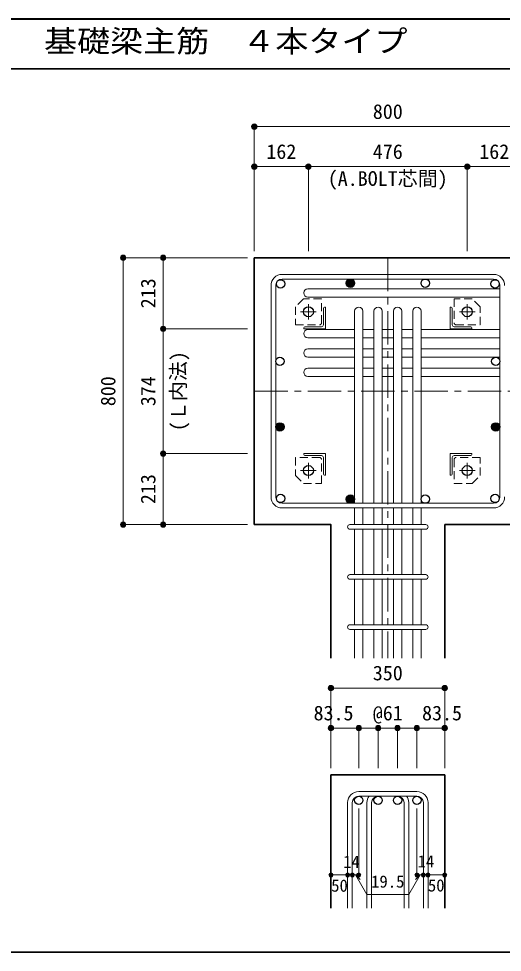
# Model space of a CAD drawing. Units: millimetres at full size, sheet at 1:20; some dimension numbers follow another scale. Extents: x -3982 to 3969, y -2797 to 2801.
# Drawn here: x -628 to 821, y 2 to 2801 of the extents above; entities that cross this region are included whole.
import ezdxf
from ezdxf.enums import TextEntityAlignment as Align

# ---------------------------------------------------------------- set-up
doc = ezdxf.new("R2010")
doc.units = ezdxf.units.MM
doc.header["$LTSCALE"] = 20
doc.header["$PDMODE"] = 32
doc.header["$PDSIZE"] = 12
doc.linetypes.add('CHAIN1', pattern=[8, 5, -1, 1, -1])
doc.linetypes.add('DASHED1', pattern=[1.8, 1.2, -0.6])
for name, color, linetype, lineweight in [('6-1_躯体線', 2, 'Continuous', 35), ('6-2_A.Bolt_', 4, 'CHAIN1', 9), ('6-3_柱型主筋', 4, 'Continuous', 9), ('6-4_フープ', 7, 'Continuous', 18), ('6-5_梁主筋', 7, 'Continuous', 18), ('6-6_S.T.P.', 7, 'Continuous', 18), ('6-7_文字', 7, 'Continuous', 18), ('6-9_プレート', 4, 'DASHED1', 9), ('6-A_アングル', 4, 'Continuous', 9), ('6-D_寸法', 4, 'Continuous', 9), ('F-0_枠', 6, 'Continuous', 40)]:
    doc.layers.add(name, color=color, linetype=linetype, lineweight=lineweight)
doc.styles.add('ＭＳ ゴシック', font='')
doc.styles.get('ＭＳ ゴシック').set_extended_font_data('MS Gothic')

msp = doc.modelspace()

# ---------------------------------------------------------------- linework, layer by layer
at = {"layer": '6-1_躯体線'}
for p, q in [((1278.29, 2084.12), (78.29, 2084.12)), ((78.29, 1284.12), (78.29, 2084.12)), ((648.79, 884.12), (648.79, 1284.12)), ((878.29, 1284.12), (648.79, 1284.12)), ((307.79, 534.12), (307.79, 134.12)), ((307.79, 534.12), (648.79, 534.12)), ((648.79, 534.12), (648.79, 134.12))]:
    msp.add_line(p, q, dxfattribs=at)
msp.add_lwpolyline([(307.79, 884.12), (307.79, 1284.12), (78.29, 1284.12)], dxfattribs=at)
at = {"layer": '6-2_A.Bolt_'}
for p, q in [((240.29, 1898.92), (240.29, 1945.42)), ((716.29, 1898.92), (716.29, 1945.42)), ((263.49, 1922.12), (216.99, 1922.12)), ((693.09, 1922.12), (739.59, 1922.12)), ((240.29, 1469.32), (240.29, 1422.82)), ((716.29, 1469.32), (716.29, 1422.82)), ((263.49, 1446.12), (216.99, 1446.12)), ((693.09, 1446.12), (739.59, 1446.12))]:
    msp.add_line(p, q, dxfattribs=at)
at = {"layer": '6-2_A.Bolt_', "color": 3, "linetype": 'Continuous', "lineweight": 25}
for centre in [(240.29, 1922.12), (716.29, 1922.12), (240.29, 1446.12), (716.29, 1446.12)]:
    msp.add_circle(centre, 15, dxfattribs=at)
at = {"layer": '6-3_柱型主筋', "color": 3, "lineweight": 25}
for centre in [(156.84, 2005.57), (366.29, 2007.62), (590.29, 2007.62), (799.74, 2005.57), (154.79, 1773.62), (801.79, 1773.62), (154.79, 1576.97), (801.79, 1576.97), (156.84, 1362.67), (366.29, 1360.62), (590.29, 1360.62), (799.74, 1362.67)]:
    msp.add_circle(centre, 12.5, dxfattribs=at)
at = {"layer": '6-3_柱型主筋'}
for centre, radius in [((366.29, 2007.62), 11), ((366.29, 2007.62), 9.5), ((366.29, 2007.62), 8), ((366.29, 2007.62), 6.5), ((366.29, 2007.62), 5), ((366.29, 2007.62), 3.5), ((366.29, 2007.62), 2), ((366.29, 2007.62), 0.5), ((154.79, 1576.97), 11), ((154.79, 1576.97), 9.5), ((154.79, 1576.97), 8), ((154.79, 1576.97), 6.5), ((154.79, 1576.97), 5), ((154.79, 1576.97), 3.5), ((154.79, 1576.97), 2), ((154.79, 1576.97), 0.5), ((801.79, 1576.97), 11), ((801.79, 1576.97), 9.5), ((801.79, 1576.97), 8), ((801.79, 1576.97), 6.5), ((801.79, 1576.97), 5), ((801.79, 1576.97), 3.5), ((801.79, 1576.97), 2), ((801.79, 1576.97), 0.5), ((366.29, 1360.62), 11), ((366.29, 1360.62), 9.5), ((366.29, 1360.62), 8), ((366.29, 1360.62), 6.5), ((366.29, 1360.62), 5), ((366.29, 1360.62), 3.5), ((366.29, 1360.62), 2), ((366.29, 1360.62), 0.5)]:
    msp.add_circle(centre, radius, dxfattribs=at)
at = {"layer": '6-4_フープ'}
for p, q in [((794.79, 2034.12), (161.79, 2034.12)), ((794.79, 2020.12), (161.79, 2020.12)), ((128.29, 1367.62), (128.29, 2000.62)), ((142.29, 1367.62), (142.29, 2000.62)), ((814.29, 1367.62), (814.29, 2000.62)), ((794.79, 1348.12), (161.79, 1348.12)), ((794.79, 1334.12), (161.79, 1334.12))]:
    msp.add_line(p, q, dxfattribs=at)
for centre, radius, start, end in [((161.79, 2000.62), 33.5, 90, 180), ((161.79, 2000.62), 19.5, 90, 180), ((794.79, 2000.62), 33.5, 0, 90), ((794.79, 2000.62), 19.5, 0, 90), ((161.79, 1367.62), 33.5, 180, 270), ((161.79, 1367.62), 19.5, 180, 270), ((794.79, 1367.62), 19.5, 270, 0), ((794.79, 1367.62), 33.5, 270, 0)]:
    msp.add_arc(centre, radius, start, end, dxfattribs=at)
at = {"layer": '6-5_梁主筋'}
for p, q in [((238.79, 1991.07), (814.29, 1991.07)), ((238.79, 1966.07), (814.29, 1966.07)), ((378.79, 1923.62), (378.79, 1348.12)), ((403.79, 1923.62), (403.79, 1348.12)), ((436.79, 1923.62), (436.79, 1348.12)), ((461.79, 1923.62), (461.79, 1348.12)), ((494.79, 1923.62), (494.79, 1348.12)), ((519.79, 1923.62), (519.79, 1348.12)), ((552.79, 1923.62), (552.79, 1348.12)), ((577.79, 1923.62), (577.79, 1348.12)), ((238.79, 1869.12), (378.79, 1869.12)), ((403.79, 1869.12), (436.79, 1869.12)), ((461.79, 1869.12), (494.79, 1869.12)), ((519.79, 1869.12), (552.79, 1869.12)), ((577.79, 1869.12), (814.29, 1869.12)), ((238.79, 1844.12), (378.79, 1844.12)), ((403.79, 1844.12), (436.79, 1844.12)), ((461.79, 1844.12), (494.79, 1844.12)), ((519.79, 1844.12), (552.79, 1844.12)), ((577.79, 1844.12), (814.29, 1844.12)), ((238.79, 1811.12), (378.79, 1811.12)), ((403.79, 1811.12), (436.79, 1811.12)), ((461.79, 1811.12), (494.79, 1811.12)), ((519.79, 1811.12), (552.79, 1811.12)), ((577.79, 1811.12), (814.29, 1811.12)), ((238.79, 1786.12), (378.79, 1786.12)), ((403.79, 1786.12), (436.79, 1786.12)), ((461.79, 1786.12), (494.79, 1786.12)), ((519.79, 1786.12), (552.79, 1786.12)), ((577.79, 1786.12), (814.29, 1786.12)), ((238.79, 1753.12), (378.79, 1753.12)), ((403.79, 1753.12), (436.79, 1753.12)), ((461.79, 1753.12), (494.79, 1753.12)), ((519.79, 1753.12), (552.79, 1753.12)), ((577.79, 1753.12), (814.29, 1753.12)), ((238.79, 1728.12), (378.79, 1728.12)), ((403.79, 1728.12), (436.79, 1728.12)), ((461.79, 1728.12), (494.79, 1728.12)), ((519.79, 1728.12), (552.79, 1728.12)), ((577.79, 1728.12), (814.29, 1728.12)), ((378.79, 1284.12), (378.79, 1334.12)), ((403.79, 1284.12), (403.79, 1334.12)), ((436.79, 1284.12), (436.79, 1334.12)), ((461.79, 1284.12), (461.79, 1334.12)), ((494.79, 1284.12), (494.79, 1334.12)), ((519.79, 1284.12), (519.79, 1334.12)), ((552.79, 1284.12), (552.79, 1334.12)), ((577.79, 1284.12), (577.79, 1334.12)), ((378.79, 1134.12), (378.79, 1270.12)), ((403.79, 1134.12), (403.79, 1270.12)), ((436.79, 1134.12), (436.79, 1270.12)), ((461.79, 1134.12), (461.79, 1270.12)), ((494.79, 1134.12), (494.79, 1270.12)), ((519.79, 1134.12), (519.79, 1270.12)), ((552.79, 1134.12), (552.79, 1270.12)), ((577.79, 1134.12), (577.79, 1270.12)), ((378.79, 984.12), (378.79, 1120.12)), ((403.79, 984.12), (403.79, 1120.12)), ((436.79, 984.12), (436.79, 1120.12)), ((461.79, 984.12), (461.79, 1120.12)), ((494.79, 984.12), (494.79, 1120.12)), ((519.79, 984.12), (519.79, 1120.12)), ((552.79, 984.12), (552.79, 1120.12)), ((577.79, 984.12), (577.79, 1120.12)), ((378.79, 884.12), (378.79, 970.12)), ((403.79, 884.12), (403.79, 970.12)), ((436.79, 884.12), (436.79, 970.12)), ((461.79, 884.12), (461.79, 970.12)), ((494.79, 884.12), (494.79, 970.12)), ((519.79, 884.12), (519.79, 970.12)), ((552.79, 884.12), (552.79, 970.12)), ((577.79, 884.12), (577.79, 970.12))]:
    msp.add_line(p, q, dxfattribs=at)
at = {"layer": '6-5_梁主筋', "color": 3, "lineweight": 25}
for centre in [(391.29, 457.62), (449.29, 457.62), (507.29, 457.62), (565.29, 457.62)]:
    msp.add_circle(centre, 12.5, dxfattribs=at)
at = {"layer": '6-5_梁主筋'}
for centre, start, end in [((238.79, 1978.57), 90, 270), ((391.29, 1923.62), 0, 180), ((449.29, 1923.62), 0, 180), ((507.29, 1923.62), 0, 180), ((565.29, 1923.62), 0, 180), ((238.79, 1856.62), 90, 270), ((238.79, 1798.62), 90, 270), ((238.79, 1740.62), 90, 270)]:
    msp.add_arc(centre, 12.5, start, end, dxfattribs=at)
at = {"layer": '6-6_S.T.P.'}
for p, q in [((364.79, 1284.12), (591.79, 1284.12)), ((364.79, 1270.12), (591.79, 1270.12)), ((364.79, 1134.12), (591.79, 1134.12)), ((364.79, 1120.12), (591.79, 1120.12)), ((364.79, 984.12), (591.79, 984.12)), ((364.79, 970.12), (591.79, 970.12)), ((565.29, 484.12), (391.29, 484.12)), ((357.79, 450.62), (357.79, 134.12)), ((371.79, 450.62), (371.79, 134.12)), ((565.29, 470.12), (391.29, 470.12)), ((415.79, 450.62), (415.79, 134.12)), ((429.79, 450.62), (429.79, 134.12)), ((526.79, 450.62), (526.79, 134.12)), ((540.79, 450.62), (540.79, 134.12)), ((584.79, 450.62), (584.79, 134.12)), ((598.79, 450.62), (598.79, 134.12))]:
    msp.add_line(p, q, dxfattribs=at)
for centre, radius, start, end in [((364.79, 1277.12), 7, 90, 270), ((364.79, 1277.12), 7, 90, 270), ((364.79, 1277.12), 7, 90, 270), ((364.79, 1277.12), 7, 90, 270), ((591.79, 1277.12), 7, 270, 90), ((591.79, 1277.12), 7, 270, 90), ((591.79, 1277.12), 7, 270, 90), ((591.79, 1277.12), 7, 270, 90), ((364.79, 1127.12), 7, 90, 270), ((591.79, 1127.12), 7, 270, 90), ((364.79, 977.12), 7, 90, 270), ((591.79, 977.12), 7, 270, 90), ((391.29, 450.62), 33.5, 90, 180), ((565.29, 450.62), 33.5, 0, 90), ((391.29, 450.62), 19.5, 90, 180), ((449.29, 450.62), 33.5, 144.40235, 180), ((449.29, 450.62), 19.5, 90, 180), ((507.29, 450.62), 19.5, 0, 90), ((507.29, 450.62), 33.5, 0, 35.59765), ((565.29, 450.62), 19.5, 0, 90)]:
    msp.add_arc(centre, radius, start, end, dxfattribs=at)
at = {"layer": '6-9_プレート'}
for p, q in [((279.29, 1888.12), (279.29, 1961.12)), ((682.29, 1883.12), (755.29, 1883.12)), ((274.29, 1485.13), (201.29, 1485.13)), ((677.29, 1480.12), (677.29, 1407.12))]:
    msp.add_line(p, q, dxfattribs=at)
for points in [[(279.29, 1961.12), (225.29, 1961.12), (201.29, 1937.12)], [(731.29, 1961.12), (677.29, 1961.12), (677.29, 1888.12)], [(755.29, 1883.12), (755.29, 1937.12), (731.29, 1961.12)], [(201.29, 1937.12), (201.29, 1883.12), (274.29, 1883.12)], [(201.29, 1485.13), (201.29, 1431.12), (225.29, 1407.12)], [(755.29, 1431.12), (755.29, 1485.12), (682.29, 1485.12)], [(225.29, 1407.12), (279.29, 1407.12), (279.29, 1480.13)], [(677.29, 1407.12), (731.29, 1407.12), (755.29, 1431.12)]]:
    msp.add_lwpolyline(points, dxfattribs=at)
for centre, start, end in [((274.29, 1888.12), 270, 0), ((682.29, 1888.12), 180, 270), ((274.29, 1480.13), 0, 90), ((682.29, 1480.12), 90, 180)]:
    msp.add_arc(centre, 5, start, end, dxfattribs=at)
at = {"layer": '6-A_アングル'}
for p, q in [((285.29, 1933.12), (285.29, 1883.12)), ((291.29, 1936.12), (288.29, 1936.12)), ((291.29, 1936.12), (291.29, 1871.12)), ((665.29, 1936.12), (668.29, 1936.12)), ((665.29, 1936.12), (665.29, 1871.12)), ((671.29, 1933.12), (671.29, 1883.12)), ((229.29, 1877.12), (279.29, 1877.12)), ((727.29, 1877.12), (677.29, 1877.12)), ((226.29, 1871.12), (226.29, 1874.12)), ((226.29, 1871.12), (291.29, 1871.12)), ((730.29, 1871.12), (665.29, 1871.12)), ((730.29, 1871.12), (730.29, 1874.12)), ((226.29, 1497.12), (291.29, 1497.12)), ((226.29, 1497.12), (226.29, 1494.12)), ((229.29, 1491.12), (279.29, 1491.12)), ((285.29, 1435.12), (285.29, 1485.13)), ((291.29, 1432.12), (291.29, 1497.12)), ((730.29, 1497.12), (665.29, 1497.12)), ((665.29, 1432.12), (665.29, 1497.12)), ((671.29, 1435.12), (671.29, 1485.12)), ((727.29, 1491.12), (677.29, 1491.12)), ((730.29, 1497.12), (730.29, 1494.12)), ((291.29, 1432.12), (288.29, 1432.12)), ((665.29, 1432.12), (668.29, 1432.12))]:
    msp.add_line(p, q, dxfattribs=at)
for centre, radius, start, end in [((288.29, 1933.12), 3, 90, 180), ((668.29, 1933.12), 3, 0, 90), ((229.29, 1874.12), 3, 90, 180), ((279.29, 1883.12), 6, 270, 0), ((677.29, 1883.12), 6, 180, 270), ((727.29, 1874.12), 3, 0, 90), ((229.29, 1494.12), 3, 180, 270), ((279.29, 1485.13), 6, 0, 90), ((677.29, 1485.12), 6, 90, 180), ((727.29, 1494.12), 3, 270, 0), ((288.29, 1435.12), 3, 180, 270), ((668.29, 1435.12), 3, 270, 0)]:
    msp.add_arc(centre, radius, start, end, dxfattribs=at)
at = {"layer": '6-D_寸法'}
for p, q in [((78.29, 2477.15), (878.29, 2477.15)), ((78.29, 2477.15), (78.29, 2104.12)), ((240.29, 2357.15), (78.29, 2357.15)), ((78.29, 2357.15), (78.29, 2104.12)), ((716.29, 2357.15), (240.29, 2357.15)), ((240.29, 2357.15), (240.29, 2104.12)), ((878.29, 2357.15), (716.29, 2357.15)), ((716.29, 2357.15), (716.29, 2104.12)), ((-314.74, 2084.12), (-194.74, 2084.12)), ((-314.74, 1284.12), (-314.74, 2084.12)), ((-194.74, 2084.12), (-194.74, 1871.12)), ((-194.74, 2084.12), (58.29, 2084.12)), ((-194.74, 1871.12), (58.29, 1871.12)), ((-194.74, 1871.12), (-194.74, 1497.12)), ((-194.74, 1497.12), (58.29, 1497.12)), ((-194.74, 1497.12), (-194.74, 1284.12)), ((-194.74, 1284.12), (58.29, 1284.12)), ((307.79, 794.12), (648.79, 794.12)), ((648.79, 794.12), (648.79, 674.12)), ((307.79, 674.12), (307.79, 554.12)), ((391.29, 674.12), (391.29, 554.12)), ((391.29, 674.12), (449.29, 674.12)), ((449.29, 674.12), (449.29, 554.12)), ((449.29, 674.12), (648.79, 674.12)), ((507.29, 674.12), (507.29, 554.12)), ((565.29, 674.12), (565.29, 554.12)), ((648.79, 674.12), (648.79, 554.12)), ((391.29, 234.12), (391.29, 433.45)), ((565.29, 234.12), (565.29, 433.45)), ((307.79, 234.12), (357.79, 234.12)), ((357.79, 234.12), (391.29, 234.12)), ((381.54, 234.12), (395.68, 219.98)), ((381.54, 234.12), (415.76, 174.85)), ((575.04, 234.12), (540.82, 174.85)), ((575.04, 234.12), (560.9, 219.98)), ((565.29, 234.12), (648.79, 234.12)), ((584.79, 234.12), (598.79, 234.12)), ((415.76, 174.85), (540.82, 174.85))]:
    msp.add_line(p, q, dxfattribs=at)
at = {"layer": '6-D_寸法', "linetype": 'CHAIN1'}
for p, q in [((478.29, 2084.12), (478.29, 884.12)), ((78.29, 1684.12), (878.29, 1684.12))]:
    msp.add_line(p, q, dxfattribs=at)
at = {"layer": '6-D_寸法'}
for points in [[(78.29, 2477.15), (78.29, 2357.15), (78.29, 2104.12)], [(-314.74, 1284.12), (-194.74, 1284.12), (58.29, 1284.12)], [(307.79, 794.12), (307.79, 674.12), (391.29, 674.12)]]:
    msp.add_lwpolyline(points, dxfattribs=at)
for centre, radius in [((78.29, 2477.15), 8), ((78.29, 2477.15), 7.2), ((78.29, 2477.15), 6.4), ((78.29, 2477.15), 5.6), ((78.29, 2477.15), 4.8), ((78.29, 2477.15), 4), ((78.29, 2477.15), 3.2), ((78.29, 2477.15), 2.4), ((78.29, 2477.15), 1.6), ((78.29, 2477.15), 0.8), ((78.29, 2357.15), 8), ((78.29, 2357.15), 7.2), ((78.29, 2357.15), 6.4), ((78.29, 2357.15), 5.6), ((78.29, 2357.15), 4.8), ((78.29, 2357.15), 4), ((78.29, 2357.15), 3.2), ((78.29, 2357.15), 2.4), ((78.29, 2357.15), 1.6), ((78.29, 2357.15), 0.8), ((240.29, 2357.15), 8), ((240.29, 2357.15), 7.2), ((240.29, 2357.15), 6.4), ((240.29, 2357.15), 5.6), ((240.29, 2357.15), 4.8), ((240.29, 2357.15), 4), ((240.29, 2357.15), 3.2), ((240.29, 2357.15), 2.4), ((240.29, 2357.15), 1.6), ((240.29, 2357.15), 0.8), ((716.29, 2357.15), 8), ((716.29, 2357.15), 7.2), ((716.29, 2357.15), 6.4), ((716.29, 2357.15), 5.6), ((716.29, 2357.15), 4.8), ((716.29, 2357.15), 4), ((716.29, 2357.15), 3.2), ((716.29, 2357.15), 2.4), ((716.29, 2357.15), 1.6), ((716.29, 2357.15), 0.8), ((-314.74, 2084.12), 8), ((-314.74, 2084.12), 7.2), ((-314.74, 2084.12), 6.4), ((-314.74, 2084.12), 5.6), ((-314.74, 2084.12), 4.8), ((-314.74, 2084.12), 4), ((-314.74, 2084.12), 3.2), ((-314.74, 2084.12), 2.4), ((-314.74, 2084.12), 1.6), ((-314.74, 2084.12), 0.8), ((-194.74, 2084.12), 8), ((-194.74, 2084.12), 7.2), ((-194.74, 2084.12), 6.4), ((-194.74, 2084.12), 5.6), ((-194.74, 2084.12), 4.8), ((-194.74, 2084.12), 4), ((-194.74, 2084.12), 3.2), ((-194.74, 2084.12), 2.4), ((-194.74, 2084.12), 1.6), ((-194.74, 2084.12), 0.8), ((-194.74, 1871.12), 8), ((-194.74, 1871.12), 7.2), ((-194.74, 1871.12), 6.4), ((-194.74, 1871.12), 5.6), ((-194.74, 1871.12), 4.8), ((-194.74, 1871.12), 4), ((-194.74, 1871.12), 3.2), ((-194.74, 1871.12), 2.4), ((-194.74, 1871.12), 1.6), ((-194.74, 1871.12), 0.8), ((-194.74, 1497.12), 8), ((-194.74, 1497.12), 7.2), ((-194.74, 1497.12), 6.4), ((-194.74, 1497.12), 5.6), ((-194.74, 1497.12), 4.8), ((-194.74, 1497.12), 4), ((-194.74, 1497.12), 3.2), ((-194.74, 1497.12), 2.4), ((-194.74, 1497.12), 1.6), ((-194.74, 1497.12), 0.8), ((-314.74, 1284.12), 8), ((-314.74, 1284.12), 7.2), ((-314.74, 1284.12), 6.4), ((-314.74, 1284.12), 5.6), ((-314.74, 1284.12), 4.8), ((-314.74, 1284.12), 4), ((-194.74, 1284.12), 8), ((-194.74, 1284.12), 7.2), ((-194.74, 1284.12), 6.4), ((-194.74, 1284.12), 5.6), ((-194.74, 1284.12), 4.8), ((-194.74, 1284.12), 4), ((-314.74, 1284.12), 3.2), ((-314.74, 1284.12), 2.4), ((-314.74, 1284.12), 1.6), ((-314.74, 1284.12), 0.8), ((-194.74, 1284.12), 3.2), ((-194.74, 1284.12), 2.4), ((-194.74, 1284.12), 1.6), ((-194.74, 1284.12), 0.8), ((307.79, 794.12), 8), ((307.79, 794.12), 7.2), ((307.79, 794.12), 6.4), ((307.79, 794.12), 5.6), ((307.79, 794.12), 4.8), ((307.79, 794.12), 4), ((307.79, 794.12), 3.2), ((307.79, 794.12), 2.4), ((307.79, 794.12), 1.6), ((307.79, 794.12), 0.8), ((648.79, 794.12), 8), ((648.79, 794.12), 7.2), ((648.79, 794.12), 6.4), ((648.79, 794.12), 5.6), ((648.79, 794.12), 4.8), ((648.79, 794.12), 4), ((648.79, 794.12), 3.2), ((648.79, 794.12), 2.4), ((648.79, 794.12), 1.6), ((648.79, 794.12), 0.8), ((307.79, 674.12), 8), ((307.79, 674.12), 7.2), ((307.79, 674.12), 6.4), ((307.79, 674.12), 5.6), ((307.79, 674.12), 4.8), ((307.79, 674.12), 4), ((307.79, 674.12), 3.2), ((307.79, 674.12), 2.4), ((307.79, 674.12), 1.6), ((307.79, 674.12), 0.8), ((391.29, 674.12), 8), ((391.29, 674.12), 7.2), ((391.29, 674.12), 6.4), ((391.29, 674.12), 5.6), ((391.29, 674.12), 4.8), ((391.29, 674.12), 4), ((391.29, 674.12), 3.2), ((391.29, 674.12), 2.4), ((391.29, 674.12), 1.6), ((391.29, 674.12), 0.8), ((449.29, 674.12), 8), ((449.29, 674.12), 7.2), ((449.29, 674.12), 6.4), ((449.29, 674.12), 5.6), ((449.29, 674.12), 4.8), ((449.29, 674.12), 4), ((449.29, 674.12), 3.2), ((449.29, 674.12), 2.4), ((449.29, 674.12), 1.6), ((449.29, 674.12), 0.8), ((507.29, 674.12), 8), ((507.29, 674.12), 7.2), ((507.29, 674.12), 6.4), ((507.29, 674.12), 5.6), ((507.29, 674.12), 4.8), ((507.29, 674.12), 4), ((507.29, 674.12), 3.2), ((507.29, 674.12), 2.4), ((507.29, 674.12), 1.6), ((507.29, 674.12), 0.8), ((565.29, 674.12), 8), ((565.29, 674.12), 7.2), ((565.29, 674.12), 6.4), ((565.29, 674.12), 5.6), ((565.29, 674.12), 4.8), ((565.29, 674.12), 4), ((565.29, 674.12), 3.2), ((565.29, 674.12), 2.4), ((565.29, 674.12), 1.6), ((565.29, 674.12), 0.8), ((648.79, 674.12), 8), ((648.79, 674.12), 7.2), ((648.79, 674.12), 6.4), ((648.79, 674.12), 5.6), ((648.79, 674.12), 4.8), ((648.79, 674.12), 4), ((648.79, 674.12), 3.2), ((648.79, 674.12), 2.4), ((648.79, 674.12), 1.6), ((648.79, 674.12), 0.8), ((307.79, 234.12), 4), ((307.79, 234.12), 3.6), ((307.79, 234.12), 3.2), ((307.79, 234.12), 2.8), ((307.79, 234.12), 2.4), ((307.79, 234.12), 2), ((307.79, 234.12), 1.6), ((307.79, 234.12), 1.2), ((307.79, 234.12), 0.8), ((307.79, 234.12), 0.4), ((357.79, 234.12), 4), ((357.79, 234.12), 3.6), ((357.79, 234.12), 3.2), ((357.79, 234.12), 2.8), ((357.79, 234.12), 2.4), ((357.79, 234.12), 2), ((357.79, 234.12), 1.6), ((357.79, 234.12), 1.2), ((357.79, 234.12), 0.8), ((357.79, 234.12), 0.4), ((371.79, 234.12), 4), ((371.79, 234.12), 3.6), ((371.79, 234.12), 3.2), ((371.79, 234.12), 2.8), ((371.79, 234.12), 2.4), ((371.79, 234.12), 2), ((371.79, 234.12), 1.6), ((371.79, 234.12), 1.2), ((371.79, 234.12), 0.8), ((371.79, 234.12), 0.4), ((391.29, 234.12), 4), ((391.29, 234.12), 3.6), ((391.29, 234.12), 3.2), ((391.29, 234.12), 2.8), ((391.29, 234.12), 2.4), ((391.29, 234.12), 2), ((391.29, 234.12), 1.6), ((391.29, 234.12), 1.2), ((391.29, 234.12), 0.8), ((391.29, 234.12), 0.4), ((565.29, 234.12), 4), ((565.29, 234.12), 3.6), ((565.29, 234.12), 3.2), ((565.29, 234.12), 2.8), ((565.29, 234.12), 2.4), ((565.29, 234.12), 2), ((565.29, 234.12), 1.6), ((565.29, 234.12), 1.2), ((565.29, 234.12), 0.8), ((565.29, 234.12), 0.4), ((584.79, 234.12), 4), ((584.79, 234.12), 3.6), ((584.79, 234.12), 3.2), ((584.79, 234.12), 2.8), ((584.79, 234.12), 2.4), ((584.79, 234.12), 2), ((584.79, 234.12), 1.6), ((584.79, 234.12), 1.2), ((584.79, 234.12), 0.8), ((584.79, 234.12), 0.4), ((598.79, 234.12), 4), ((598.79, 234.12), 3.6), ((598.79, 234.12), 3.2), ((598.79, 234.12), 2.8), ((598.79, 234.12), 2.4), ((598.79, 234.12), 2), ((598.79, 234.12), 1.6), ((598.79, 234.12), 1.2), ((598.79, 234.12), 0.8), ((598.79, 234.12), 0.4), ((648.79, 234.12), 4), ((648.79, 234.12), 3.6), ((648.79, 234.12), 3.2), ((648.79, 234.12), 2.8), ((648.79, 234.12), 2.4), ((648.79, 234.12), 2), ((648.79, 234.12), 1.6), ((648.79, 234.12), 1.2), ((648.79, 234.12), 0.8), ((648.79, 234.12), 0.4)]:
    msp.add_circle(centre, radius, dxfattribs=at)
at = {"layer": '6-D_寸法', "color": 7}
for p in [(78.29, 2477.15), (78.29, 2357.15), (240.29, 2357.15), (716.29, 2357.15), (-314.74, 2084.12), (-194.74, 2084.12), (-194.74, 1871.12), (-194.74, 1497.12), (-314.74, 1284.12), (-194.74, 1284.12), (307.79, 794.12), (648.79, 794.12), (307.79, 674.12), (391.29, 674.12), (449.29, 674.12), (507.29, 674.12), (565.29, 674.12), (648.79, 674.12), (307.79, 234.12), (357.79, 234.12), (371.79, 234.12), (391.29, 234.12), (565.29, 234.12), (584.79, 234.12), (598.79, 234.12), (648.79, 234.12)]:
    msp.add_point(p, dxfattribs=at)
at = {"layer": 'F-0_枠'}
msp.add_line((-3981.92, 2800.77), (3969.4, 2800.77), dxfattribs=at)
at = {"layer": 'F-0_枠', "color": 2, "lineweight": 35}
for p, q in [((-3981.92, 2650.77), (2482.4, 2650.77)), ((2482.4, 1.97), (-3981.92, 1.97))]:
    msp.add_line(p, q, dxfattribs=at)

# ---------------------------------------------------------------- texts
at = {"layer": '6-7_文字', "color": 2, "style": 'ＭＳ ゴシック', "width": 1.1}
msp.add_text('\u3000\u3000基礎梁主筋\u3000４本タイプ', height=65.98, dxfattribs=at).set_placement((-749.76, 2680.77), align=Align.BOTTOM_LEFT)
at = {"layer": '6-D_寸法', "style": 'ＭＳ ゴシック'}
for s, height, p in [('800', 43.99, (433.29, 2487.15)), ('162', 43.99, (114.29, 2367.15)), ('476', 43.99, (433.29, 2367.15)), ('162', 43.99, (752.29, 2367.15)), ('(A.BOLT芯間)', 43.99, (298.29, 2286.42)), ('350', 43.99, (433.29, 804.12)), ('83.5', 43.99, (255.79, 684.12)), ('@61', 43.99, (433.29, 684.12)), ('83.5', 43.99, (580.79, 684.12)), ('14', 36.66, (344.48, 244.2)), ('14', 36.66, (567.49, 245.29)), ('19.5', 36.66, (428.24, 184.87)), ('50', 36.66, (308.64, 172.74)), ('50', 36.66, (598.35, 173.28))]:
    msp.add_text(s, height=height, dxfattribs=at).set_placement(p, align=Align.BOTTOM_LEFT)
for s, p in [('213', (-204.74, 1932.62)), ('(Ｌ内法)', (-114.52, 1564.12)), ('800', (-324.74, 1639.12)), ('374', (-204.74, 1639.12)), ('213', (-204.74, 1345.62))]:
    msp.add_text(s, height=43.99, rotation=90, dxfattribs=at).set_placement(p, align=Align.BOTTOM_LEFT)

doc.saveas('drawing.dxf')
